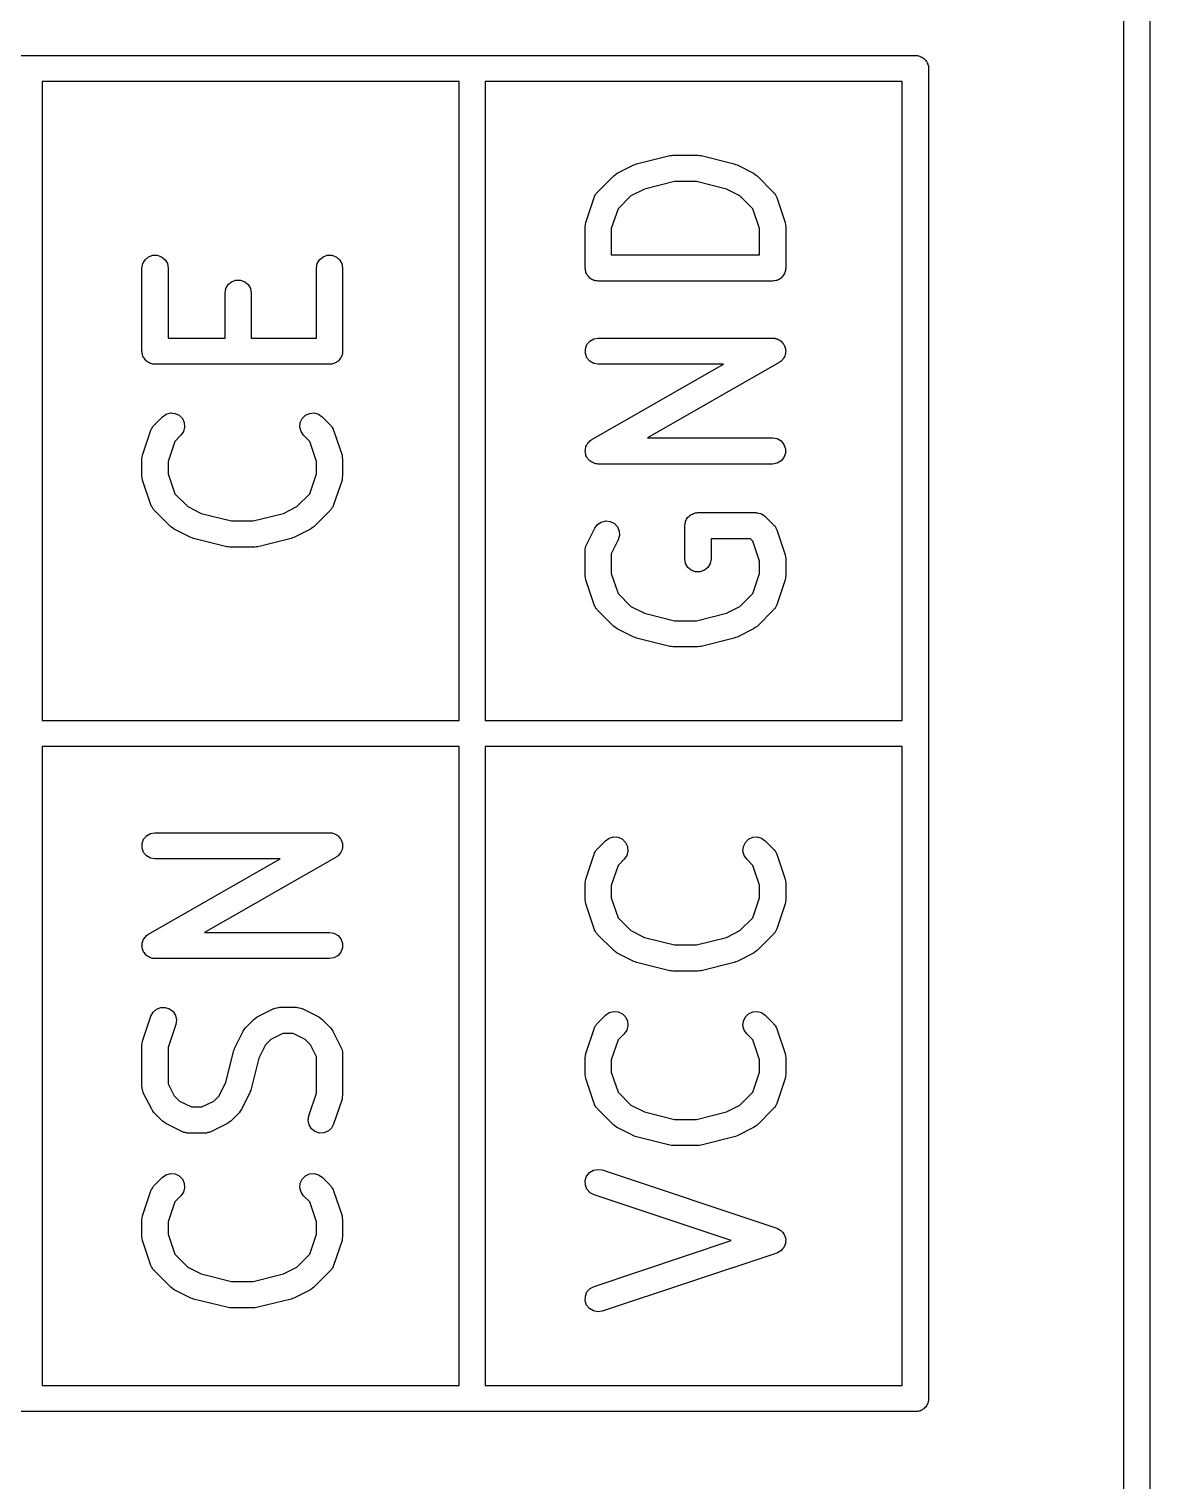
# Model space of a CAD drawing. Extents: x 100.8 to 195, y -113.5 to -35.1.
# Drawn here: x 125.69 to 132.12, y -98.67 to -90.35 of the extents above; entities that cross this region are included whole.
import ezdxf

# ---------------------------------------------------------------- set-up
doc = ezdxf.new("R2010")
doc.units = 0
doc.header["$MEASUREMENT"] = 0
doc.layers.add('BLACK', color=7, linetype='CONTINUOUS')

msp = doc.modelspace()

# ---------------------------------------------------------------- linework, layer by layer
at = {"layer": 'BLACK', "linetype": 'CONTINUOUS'}
for p, q in [((132.115, -83.5884), (132.115, -113.447)), ((131.965, -113.365), (131.965, -83.67)), ((120.603, -90.505), (130.777, -90.505)), ((130.777, -90.505), (130.777, -90.505)), ((130.777, -90.505), (130.783, -90.505)), ((130.783, -90.505), (130.789, -90.5073)), ((130.789, -90.5073), (130.796, -90.5084)), ((130.796, -90.5084), (130.802, -90.5118)), ((130.802, -90.5118), (130.808, -90.514)), ((130.808, -90.514), (130.813, -90.5183)), ((130.813, -90.5183), (130.819, -90.5217)), ((130.819, -90.5217), (130.823, -90.5268)), ((130.823, -90.5268), (130.828, -90.531)), ((130.828, -90.531), (130.832, -90.5368)), ((130.832, -90.5368), (130.836, -90.5419)), ((130.836, -90.5419), (130.838, -90.5482)), ((130.838, -90.5482), (130.842, -90.554)), ((130.842, -90.554), (130.843, -90.5605)), ((130.843, -90.5605), (130.845, -90.5668)), ((130.845, -90.5668), (130.845, -90.5734)), ((130.845, -90.5734), (130.845, -90.5734)), ((130.845, -90.5734), (130.845, -98.2066)), ((125.765, -90.655), (125.765, -94.315)), ((128.155, -90.655), (125.765, -90.655)), ((128.155, -94.315), (128.155, -90.655)), ((128.305, -90.655), (128.305, -94.315)), ((130.695, -90.655), (128.305, -90.655)), ((130.695, -94.315), (130.695, -90.655)), ((129.172, -91.1265), (129.363, -91.0789)), ((129.363, -91.0789), (129.372, -91.0783)), ((129.372, -91.0783), (129.381, -91.0767)), ((129.381, -91.0767), (129.524, -91.0767)), ((129.524, -91.0767), (129.533, -91.0783)), ((129.533, -91.0783), (129.542, -91.0789)), ((129.542, -91.0789), (129.732, -91.1265)), ((129.062, -91.1798), (129.157, -91.1322)), ((129.157, -91.1322), (129.165, -91.1299)), ((129.165, -91.1299), (129.172, -91.1265)), ((129.732, -91.1265), (129.74, -91.1299)), ((129.74, -91.1299), (129.748, -91.1322)), ((129.748, -91.1322), (129.843, -91.1798)), ((128.947, -91.2891), (129.042, -91.1939)), ((129.042, -91.1939), (129.052, -91.187)), ((129.052, -91.187), (129.062, -91.1798)), ((129.39, -91.2267), (129.217, -91.27)), ((129.515, -91.2267), (129.39, -91.2267)), ((129.688, -91.27), (129.515, -91.2267)), ((129.843, -91.1798), (129.853, -91.187)), ((129.853, -91.187), (129.863, -91.1939)), ((129.863, -91.1939), (129.958, -91.2891)), ((128.881, -91.4613), (128.929, -91.3184)), ((128.929, -91.3184), (128.931, -91.3146)), ((128.931, -91.3146), (128.932, -91.3104)), ((128.932, -91.3104), (128.937, -91.3032)), ((128.937, -91.3032), (128.941, -91.2955)), ((128.941, -91.2955), (128.944, -91.2926)), ((128.944, -91.2926), (128.947, -91.2891)), ((129.14, -91.3085), (129.066, -91.3827)), ((129.217, -91.27), (129.14, -91.3085)), ((129.765, -91.3085), (129.688, -91.27)), ((129.839, -91.3827), (129.765, -91.3085)), ((129.958, -91.2891), (129.96, -91.2927)), ((129.96, -91.2927), (129.964, -91.2955)), ((129.964, -91.2955), (129.968, -91.3032)), ((129.968, -91.3032), (129.973, -91.3104)), ((129.973, -91.3104), (129.974, -91.3146)), ((129.974, -91.3146), (129.976, -91.3184)), ((129.976, -91.3184), (130.024, -91.4613)), ((129.066, -91.3827), (129.027, -91.4972)), ((129.877, -91.4972), (129.839, -91.3827)), ((128.877, -91.485), (128.879, -91.4732)), ((128.877, -91.7231), (128.877, -91.485)), ((128.879, -91.4732), (128.881, -91.4613)), ((129.027, -91.4972), (129.027, -91.6481)), ((129.877, -91.6481), (129.877, -91.4972)), ((130.024, -91.4613), (130.025, -91.4732)), ((130.025, -91.4732), (130.027, -91.485)), ((130.027, -91.485), (130.027, -91.7231)), ((126.355, -91.6749), (126.375, -91.6581)), ((126.375, -91.6581), (126.399, -91.6492)), ((126.399, -91.6492), (126.425, -91.6492)), ((126.425, -91.6492), (126.45, -91.6581)), ((126.45, -91.6581), (126.47, -91.6749)), ((127.355, -91.6749), (127.375, -91.6581)), ((127.375, -91.6581), (127.399, -91.6492)), ((127.399, -91.6492), (127.425, -91.6492)), ((127.425, -91.6492), (127.45, -91.6581)), ((127.45, -91.6581), (127.47, -91.6749)), ((129.027, -91.6481), (129.877, -91.6481)), ((126.337, -91.7231), (126.342, -91.6974)), ((126.337, -92.1993), (126.337, -91.7231)), ((126.342, -91.6974), (126.355, -91.6749)), ((126.47, -91.6749), (126.483, -91.6974)), ((126.483, -91.6974), (126.487, -91.7231)), ((126.487, -91.7231), (126.487, -92.1243)), ((127.337, -91.7231), (127.342, -91.6974)), ((127.337, -92.1243), (127.337, -91.7231)), ((127.342, -91.6974), (127.355, -91.6749)), ((127.47, -91.6749), (127.483, -91.6974)), ((127.483, -91.6974), (127.487, -91.7231)), ((127.487, -91.7231), (127.487, -92.1993)), ((128.879, -91.7296), (128.877, -91.7231)), ((128.879, -91.7361), (128.879, -91.7296)), ((128.881, -91.7423), (128.879, -91.7361)), ((128.882, -91.7487), (128.881, -91.7423)), ((128.885, -91.7544), (128.882, -91.7487)), ((128.887, -91.7606), (128.885, -91.7544)), ((130.02, -91.7544), (130.017, -91.7606)), ((130.023, -91.7487), (130.02, -91.7544)), ((130.024, -91.7423), (130.023, -91.7487)), ((130.026, -91.7361), (130.024, -91.7423)), ((130.027, -91.7231), (130.026, -91.7296)), ((130.026, -91.7296), (130.026, -91.7361)), ((126.818, -91.8403), (126.831, -91.8177)), ((126.831, -91.8177), (126.851, -91.801)), ((126.851, -91.801), (126.876, -91.7921)), ((126.876, -91.7921), (126.902, -91.7921)), ((126.902, -91.7921), (126.926, -91.801)), ((126.926, -91.801), (126.946, -91.8177)), ((126.946, -91.8177), (126.959, -91.8403)), ((128.892, -91.7656), (128.887, -91.7606)), ((128.895, -91.7713), (128.892, -91.7656)), ((128.9, -91.7755), (128.895, -91.7713)), ((128.904, -91.7805), (128.9, -91.7755)), ((128.91, -91.7838), (128.904, -91.7805)), ((128.915, -91.788), (128.91, -91.7838)), ((128.921, -91.7903), (128.915, -91.788)), ((128.927, -91.7936), (128.921, -91.7903)), ((128.933, -91.7947), (128.927, -91.7936)), ((128.939, -91.797), (128.933, -91.7947)), ((128.946, -91.797), (128.939, -91.797)), ((128.952, -91.7981), (128.946, -91.797)), ((129.952, -91.7981), (128.952, -91.7981)), ((129.959, -91.797), (129.952, -91.7981)), ((129.965, -91.797), (129.959, -91.797)), ((129.972, -91.7947), (129.965, -91.797)), ((129.978, -91.7936), (129.972, -91.7947)), ((129.984, -91.7903), (129.978, -91.7936)), ((129.99, -91.788), (129.984, -91.7903)), ((129.995, -91.7838), (129.99, -91.788)), ((130.001, -91.7805), (129.995, -91.7838)), ((130.005, -91.7755), (130.001, -91.7805)), ((130.01, -91.7713), (130.005, -91.7755)), ((130.013, -91.7656), (130.01, -91.7713)), ((130.017, -91.7606), (130.013, -91.7656)), ((126.814, -91.866), (126.818, -91.8403)), ((126.814, -92.1243), (126.814, -91.866)), ((126.959, -91.8403), (126.964, -91.866)), ((126.964, -91.866), (126.964, -92.1243)), ((126.487, -92.1243), (126.814, -92.1243)), ((126.964, -92.1243), (127.337, -92.1243)), ((128.879, -92.1863), (128.887, -92.1618)), ((128.887, -92.1618), (128.904, -92.1418)), ((128.904, -92.1418), (128.927, -92.1288)), ((128.927, -92.1288), (128.952, -92.1243)), ((128.952, -92.1243), (129.952, -92.1243)), ((129.952, -92.1243), (129.959, -92.1255)), ((129.959, -92.1255), (129.966, -92.1255)), ((129.966, -92.1255), (129.972, -92.1277)), ((129.972, -92.1277), (129.978, -92.1288)), ((129.978, -92.1288), (129.984, -92.1322)), ((129.984, -92.1322), (129.99, -92.1345)), ((129.99, -92.1345), (129.995, -92.1386)), ((129.995, -92.1386), (130.001, -92.1418)), ((130.001, -92.1418), (130.005, -92.147)), ((130.005, -92.147), (130.01, -92.1513)), ((130.01, -92.1513), (130.013, -92.1569)), ((130.013, -92.1569), (130.017, -92.1618)), ((130.017, -92.1618), (130.02, -92.1681)), ((130.02, -92.1681), (130.023, -92.1739)), ((126.339, -92.2057), (126.337, -92.1993)), ((126.339, -92.2123), (126.339, -92.2057)), ((126.341, -92.2185), (126.339, -92.2123)), ((126.342, -92.2249), (126.341, -92.2185)), ((126.345, -92.2306), (126.342, -92.2249)), ((126.347, -92.2368), (126.345, -92.2306)), ((126.352, -92.2418), (126.347, -92.2368)), ((126.355, -92.2475), (126.352, -92.2418)), ((126.36, -92.2517), (126.355, -92.2475)), ((126.364, -92.2567), (126.36, -92.2517)), ((127.465, -92.2517), (127.461, -92.2567)), ((127.47, -92.2475), (127.465, -92.2517)), ((127.473, -92.2418), (127.47, -92.2475)), ((127.477, -92.2368), (127.473, -92.2418)), ((127.48, -92.2306), (127.477, -92.2368)), ((127.483, -92.2249), (127.48, -92.2306)), ((127.484, -92.2185), (127.483, -92.2249)), ((127.486, -92.2123), (127.484, -92.2185)), ((127.487, -92.1993), (127.486, -92.2057)), ((127.486, -92.2057), (127.486, -92.2123)), ((128.879, -92.2123), (128.879, -92.1863)), ((128.887, -92.2368), (128.879, -92.2123)), ((128.904, -92.2567), (128.887, -92.2368)), ((130.005, -92.2518), (130.001, -92.2567)), ((130.01, -92.2477), (130.005, -92.2518)), ((130.013, -92.2419), (130.01, -92.2477)), ((130.017, -92.2368), (130.013, -92.2419)), ((130.02, -92.2308), (130.017, -92.2368)), ((130.023, -92.2253), (130.02, -92.2308)), ((130.023, -92.1739), (130.024, -92.1803)), ((130.024, -92.2186), (130.023, -92.2253)), ((130.024, -92.1803), (130.026, -92.1863)), ((130.026, -92.2123), (130.024, -92.2186)), ((130.026, -92.1863), (130.026, -92.193)), ((130.026, -92.193), (130.027, -92.1996)), ((130.027, -92.1996), (130.026, -92.2059)), ((130.026, -92.2059), (130.026, -92.2123)), ((126.37, -92.26), (126.364, -92.2567)), ((126.375, -92.2642), (126.37, -92.26)), ((126.381, -92.2665), (126.375, -92.2642)), ((126.387, -92.2698), (126.381, -92.2665)), ((126.393, -92.2709), (126.387, -92.2698)), ((126.399, -92.2731), (126.393, -92.2709)), ((126.406, -92.2731), (126.399, -92.2731)), ((126.412, -92.2743), (126.406, -92.2731)), ((127.412, -92.2743), (126.412, -92.2743)), ((127.419, -92.2731), (127.412, -92.2743)), ((127.425, -92.2731), (127.419, -92.2731)), ((127.432, -92.2709), (127.425, -92.2731)), ((127.438, -92.2698), (127.432, -92.2709)), ((127.444, -92.2665), (127.438, -92.2698)), ((127.45, -92.2642), (127.444, -92.2665)), ((127.455, -92.26), (127.45, -92.2642)), ((127.461, -92.2567), (127.455, -92.26)), ((128.927, -92.2698), (128.904, -92.2567)), ((128.915, -92.7056), (129.67, -92.2743)), ((128.952, -92.2743), (128.927, -92.2698)), ((129.67, -92.2743), (128.952, -92.2743)), ((129.99, -92.2644), (129.235, -92.6957)), ((129.995, -92.2601), (129.99, -92.2644)), ((130.001, -92.2567), (129.995, -92.2601)), ((126.407, -92.6224), (126.455, -92.5748)), ((126.455, -92.5748), (126.476, -92.5599)), ((126.476, -92.5599), (126.501, -92.5531)), ((126.501, -92.5531), (126.527, -92.5554)), ((126.527, -92.5554), (126.551, -92.5664)), ((126.551, -92.5664), (126.569, -92.5848)), ((126.569, -92.5848), (126.58, -92.6084)), ((127.245, -92.6084), (127.256, -92.5848)), ((127.256, -92.5848), (127.274, -92.5664)), ((127.274, -92.5664), (127.298, -92.5554)), ((127.298, -92.5554), (127.324, -92.5531)), ((127.324, -92.5531), (127.349, -92.5599)), ((127.349, -92.5599), (127.37, -92.5748)), ((127.37, -92.5748), (127.418, -92.6224)), ((126.341, -92.7946), (126.389, -92.6518)), ((126.389, -92.6518), (126.391, -92.648)), ((126.391, -92.648), (126.392, -92.6438)), ((126.392, -92.6438), (126.397, -92.6366)), ((126.397, -92.6366), (126.401, -92.6289)), ((126.401, -92.6289), (126.404, -92.626)), ((126.404, -92.626), (126.407, -92.6224)), ((126.576, -92.6596), (126.561, -92.6809)), ((126.582, -92.6344), (126.576, -92.6596)), ((126.58, -92.6084), (126.582, -92.6344)), ((127.242, -92.6344), (127.245, -92.6084)), ((127.249, -92.6596), (127.242, -92.6344)), ((127.264, -92.6809), (127.249, -92.6596)), ((127.418, -92.6224), (127.42, -92.626)), ((127.42, -92.626), (127.424, -92.6289)), ((127.424, -92.6289), (127.428, -92.6366)), ((127.428, -92.6366), (127.433, -92.6438)), ((127.433, -92.6438), (127.434, -92.648)), ((127.434, -92.648), (127.436, -92.6518)), ((127.436, -92.6518), (127.484, -92.7946)), ((126.526, -92.716), (126.487, -92.8305)), ((126.561, -92.6809), (126.526, -92.716)), ((127.299, -92.716), (127.264, -92.6809)), ((127.337, -92.8305), (127.299, -92.716)), ((128.879, -92.7577), (128.881, -92.7514)), ((128.881, -92.7514), (128.882, -92.7447)), ((128.882, -92.7447), (128.885, -92.7392)), ((128.885, -92.7392), (128.887, -92.7332)), ((128.887, -92.7332), (128.892, -92.7281)), ((128.892, -92.7281), (128.895, -92.7223)), ((128.895, -92.7223), (128.9, -92.7182)), ((128.9, -92.7182), (128.904, -92.7133)), ((128.904, -92.7133), (128.91, -92.7099)), ((128.91, -92.7099), (128.915, -92.7056)), ((129.235, -92.6957), (129.952, -92.6957)), ((129.952, -92.6957), (129.978, -92.7002)), ((129.978, -92.7002), (130.001, -92.7133)), ((130.001, -92.7133), (130.017, -92.7332)), ((130.017, -92.7332), (130.026, -92.7577)), ((126.337, -92.8183), (126.339, -92.8065)), ((126.337, -92.9136), (126.337, -92.8183)), ((126.339, -92.8065), (126.341, -92.7946)), ((126.487, -92.8305), (126.487, -92.9014)), ((127.337, -92.9014), (127.337, -92.8305)), ((127.484, -92.7946), (127.485, -92.8065)), ((127.485, -92.8065), (127.487, -92.8183)), ((127.487, -92.8183), (127.487, -92.9136)), ((128.877, -92.7704), (128.879, -92.7641)), ((128.879, -92.777), (128.877, -92.7704)), ((128.879, -92.7641), (128.879, -92.7577)), ((128.879, -92.7837), (128.879, -92.777)), ((128.881, -92.7897), (128.879, -92.7837)), ((128.882, -92.7961), (128.881, -92.7897)), ((128.885, -92.8019), (128.882, -92.7961)), ((128.887, -92.8082), (128.885, -92.8019)), ((128.892, -92.8131), (128.887, -92.8082)), ((128.895, -92.8187), (128.892, -92.8131)), ((128.9, -92.823), (128.895, -92.8187)), ((128.904, -92.8282), (128.9, -92.823)), ((128.91, -92.8314), (128.904, -92.8282)), ((128.915, -92.8355), (128.91, -92.8314)), ((128.921, -92.8378), (128.915, -92.8355)), ((130.001, -92.8282), (129.978, -92.8412)), ((130.017, -92.8082), (130.001, -92.8282)), ((130.026, -92.7837), (130.017, -92.8082)), ((130.026, -92.7577), (130.026, -92.7837)), ((126.339, -92.9254), (126.337, -92.9136)), ((126.487, -92.9014), (126.526, -93.0159)), ((127.299, -93.0159), (127.337, -92.9014)), ((127.487, -92.9136), (127.485, -92.9254)), ((128.927, -92.8412), (128.921, -92.8378)), ((128.933, -92.8423), (128.927, -92.8412)), ((128.939, -92.8445), (128.933, -92.8423)), ((128.946, -92.8445), (128.939, -92.8445)), ((128.952, -92.8457), (128.946, -92.8445)), ((129.952, -92.8457), (128.952, -92.8457)), ((129.978, -92.8412), (129.952, -92.8457)), ((126.341, -92.9373), (126.339, -92.9254)), ((126.389, -93.0801), (126.341, -92.9373)), ((127.484, -92.9373), (127.436, -93.0801)), ((127.485, -92.9254), (127.484, -92.9373)), ((126.391, -93.0839), (126.389, -93.0801)), ((126.392, -93.0881), (126.391, -93.0839)), ((126.526, -93.0159), (126.6, -93.09)), ((127.225, -93.09), (127.299, -93.0159)), ((127.434, -93.0839), (127.433, -93.0881)), ((127.436, -93.0801), (127.434, -93.0839)), ((126.397, -93.0953), (126.392, -93.0881)), ((126.401, -93.1031), (126.397, -93.0953)), ((126.404, -93.1059), (126.401, -93.1031)), ((126.407, -93.1095), (126.404, -93.1059)), ((126.502, -93.2047), (126.407, -93.1095)), ((126.6, -93.09), (126.677, -93.1285)), ((126.677, -93.1285), (126.85, -93.1719)), ((126.975, -93.1719), (127.148, -93.1285)), ((127.148, -93.1285), (127.225, -93.09)), ((127.418, -93.1095), (127.323, -93.2047)), ((127.42, -93.1059), (127.418, -93.1095)), ((127.424, -93.103), (127.42, -93.1059)), ((127.428, -93.0953), (127.424, -93.103)), ((127.433, -93.0881), (127.428, -93.0953)), ((129.453, -93.1736), (129.457, -93.168)), ((129.457, -93.168), (129.459, -93.1618)), ((129.459, -93.1618), (129.463, -93.1568)), ((129.463, -93.1568), (129.466, -93.1511)), ((129.466, -93.1511), (129.471, -93.1469)), ((129.471, -93.1469), (129.476, -93.1418)), ((129.476, -93.1418), (129.481, -93.1386)), ((129.481, -93.1386), (129.486, -93.1343)), ((129.486, -93.1343), (129.492, -93.1321)), ((129.492, -93.1321), (129.498, -93.1288)), ((129.498, -93.1288), (129.505, -93.1277)), ((129.505, -93.1277), (129.511, -93.1254)), ((129.511, -93.1254), (129.517, -93.1254)), ((129.517, -93.1254), (129.524, -93.1243)), ((129.524, -93.1243), (129.857, -93.1243)), ((129.857, -93.1243), (129.86, -93.1249)), ((129.86, -93.1249), (129.864, -93.1246)), ((129.864, -93.1246), (129.873, -93.1271)), ((129.873, -93.1271), (129.883, -93.1288)), ((129.883, -93.1288), (129.886, -93.1305)), ((129.886, -93.1305), (129.889, -93.1313)), ((129.889, -93.1313), (129.897, -93.1369)), ((129.897, -93.1369), (129.905, -93.1418)), ((129.905, -93.1418), (129.907, -93.1444)), ((129.907, -93.1444), (129.91, -93.1463)), ((129.91, -93.1463), (129.958, -93.1939)), ((126.512, -93.2116), (126.502, -93.2047)), ((126.522, -93.2187), (126.512, -93.2116)), ((126.617, -93.2664), (126.522, -93.2187)), ((126.85, -93.1719), (126.975, -93.1719)), ((127.303, -93.2187), (127.208, -93.2664)), ((127.313, -93.2116), (127.303, -93.2187)), ((127.323, -93.2047), (127.313, -93.2116)), ((128.885, -93.3086), (128.933, -93.2134)), ((128.933, -93.2134), (128.948, -93.1924)), ((128.948, -93.1924), (128.97, -93.1781)), ((128.97, -93.1781), (128.996, -93.172)), ((128.996, -93.172), (129.021, -93.175)), ((129.021, -93.175), (129.045, -93.1867)), ((129.045, -93.1867), (129.063, -93.2056)), ((129.063, -93.2056), (129.073, -93.2295)), ((129.073, -93.2295), (129.075, -93.2555)), ((129.449, -93.1993), (129.45, -93.1928)), ((129.449, -93.3898), (129.449, -93.1993)), ((129.45, -93.1863), (129.452, -93.1801)), ((129.45, -93.1928), (129.45, -93.1863)), ((129.452, -93.1801), (129.453, -93.1736)), ((129.958, -93.1939), (129.96, -93.1974)), ((129.96, -93.1974), (129.964, -93.2003)), ((129.964, -93.2003), (129.968, -93.208)), ((129.968, -93.208), (129.973, -93.2152)), ((129.973, -93.2152), (129.974, -93.2194)), ((129.974, -93.2194), (129.976, -93.2232)), ((129.976, -93.2232), (130.024, -93.366)), ((126.625, -93.2687), (126.617, -93.2664)), ((126.632, -93.272), (126.625, -93.2687)), ((126.823, -93.3197), (126.632, -93.272)), ((126.832, -93.3203), (126.823, -93.3197)), ((126.841, -93.3219), (126.832, -93.3203)), ((126.984, -93.3219), (126.841, -93.3219)), ((126.993, -93.3203), (126.984, -93.3219)), ((127.002, -93.3197), (126.993, -93.3203)), ((127.192, -93.272), (127.002, -93.3197)), ((127.2, -93.2687), (127.192, -93.272)), ((127.208, -93.2664), (127.2, -93.2687)), ((128.878, -93.3336), (128.88, -93.3251)), ((128.878, -93.3379), (128.878, -93.3336)), ((128.88, -93.3251), (128.882, -93.3165)), ((128.882, -93.3165), (128.884, -93.3127)), ((128.884, -93.3127), (128.885, -93.3086)), ((129.067, -93.2804), (129.027, -93.3598)), ((129.075, -93.2555), (129.067, -93.2804)), ((129.826, -93.2743), (129.599, -93.2743)), ((129.599, -93.2743), (129.599, -93.3898)), ((129.839, -93.2874), (129.826, -93.2743)), ((129.877, -93.4019), (129.839, -93.2874)), ((128.877, -93.3421), (128.878, -93.3379)), ((128.877, -93.485), (128.877, -93.3421)), ((129.027, -93.3598), (129.027, -93.4728)), ((129.453, -93.4154), (129.449, -93.3898)), ((129.466, -93.438), (129.453, -93.4154)), ((129.594, -93.4154), (129.581, -93.438)), ((129.599, -93.3898), (129.594, -93.4154)), ((129.877, -93.4728), (129.877, -93.4019)), ((130.024, -93.366), (130.025, -93.3779)), ((130.025, -93.3779), (130.027, -93.3898)), ((130.027, -93.3898), (130.027, -93.485)), ((128.879, -93.4968), (128.877, -93.485)), ((128.881, -93.5087), (128.879, -93.4968)), ((129.027, -93.4728), (129.066, -93.5873)), ((129.486, -93.4547), (129.466, -93.438)), ((129.511, -93.4636), (129.486, -93.4547)), ((129.537, -93.4636), (129.511, -93.4636)), ((129.561, -93.4547), (129.537, -93.4636)), ((129.581, -93.438), (129.561, -93.4547)), ((129.839, -93.5873), (129.877, -93.4728)), ((130.025, -93.4968), (130.024, -93.5087)), ((130.027, -93.485), (130.025, -93.4968)), ((128.929, -93.6516), (128.881, -93.5087)), ((130.024, -93.5087), (129.976, -93.6516)), ((128.931, -93.6554), (128.929, -93.6516)), ((128.932, -93.6596), (128.931, -93.6554)), ((128.937, -93.6667), (128.932, -93.6596)), ((128.941, -93.6745), (128.937, -93.6667)), ((129.066, -93.5873), (129.14, -93.6615)), ((129.14, -93.6615), (129.217, -93.7)), ((129.688, -93.7), (129.765, -93.6615)), ((129.765, -93.6615), (129.839, -93.5873)), ((129.968, -93.6668), (129.964, -93.6745)), ((129.973, -93.6596), (129.968, -93.6668)), ((129.974, -93.6554), (129.973, -93.6596)), ((129.976, -93.6516), (129.974, -93.6554)), ((128.944, -93.6773), (128.941, -93.6745)), ((128.947, -93.6809), (128.944, -93.6773)), ((129.042, -93.7761), (128.947, -93.6809)), ((129.217, -93.7), (129.39, -93.7433)), ((129.39, -93.7433), (129.515, -93.7433)), ((129.515, -93.7433), (129.688, -93.7)), ((129.958, -93.6809), (129.863, -93.7761)), ((129.96, -93.6773), (129.958, -93.6809)), ((129.964, -93.6745), (129.96, -93.6773)), ((129.052, -93.783), (129.042, -93.7761)), ((129.062, -93.7902), (129.052, -93.783)), ((129.157, -93.8378), (129.062, -93.7902)), ((129.843, -93.7902), (129.748, -93.8378)), ((129.853, -93.783), (129.843, -93.7902)), ((129.863, -93.7761), (129.853, -93.783)), ((129.165, -93.8401), (129.157, -93.8378)), ((129.172, -93.8435), (129.165, -93.8401)), ((129.363, -93.8911), (129.172, -93.8435)), ((129.372, -93.8917), (129.363, -93.8911)), ((129.381, -93.8933), (129.372, -93.8917)), ((129.524, -93.8933), (129.381, -93.8933)), ((129.533, -93.8917), (129.524, -93.8933)), ((129.542, -93.8911), (129.533, -93.8917)), ((129.732, -93.8435), (129.542, -93.8911)), ((129.74, -93.8401), (129.732, -93.8435)), ((129.748, -93.8378), (129.74, -93.8401)), ((125.765, -94.315), (128.155, -94.315)), ((128.305, -94.315), (130.695, -94.315)), ((125.765, -94.465), (125.765, -98.125)), ((128.155, -94.465), (125.765, -94.465)), ((128.155, -98.125), (128.155, -94.465)), ((128.305, -94.465), (128.305, -98.125)), ((130.695, -94.465), (128.305, -94.465)), ((130.695, -98.125), (130.695, -94.465)), ((126.339, -95.0201), (126.347, -94.9956)), ((126.347, -94.9956), (126.364, -94.9756)), ((126.364, -94.9756), (126.387, -94.9626)), ((126.387, -94.9626), (126.412, -94.9581)), ((126.412, -94.9581), (127.412, -94.9581)), ((127.412, -94.9581), (127.419, -94.9593)), ((127.419, -94.9593), (127.426, -94.9593)), ((127.426, -94.9593), (127.432, -94.9615)), ((127.432, -94.9615), (127.438, -94.9626)), ((127.438, -94.9626), (127.444, -94.966)), ((127.444, -94.966), (127.45, -94.9683)), ((127.45, -94.9683), (127.455, -94.9724)), ((127.455, -94.9724), (127.461, -94.9756)), ((127.461, -94.9756), (127.465, -94.9808)), ((127.465, -94.9808), (127.47, -94.9851)), ((127.47, -94.9851), (127.473, -94.9907)), ((127.473, -94.9907), (127.477, -94.9956)), ((127.477, -94.9956), (127.48, -95.0019)), ((128.995, -95.0039), (129.016, -94.9889)), ((129.016, -94.9889), (129.041, -94.9822)), ((129.041, -94.9822), (129.067, -94.9845)), ((129.067, -94.9845), (129.091, -94.9955)), ((129.091, -94.9955), (129.109, -95.0139)), ((129.796, -95.0139), (129.814, -94.9955)), ((129.814, -94.9955), (129.838, -94.9845)), ((129.838, -94.9845), (129.864, -94.9822)), ((129.864, -94.9822), (129.889, -94.9889)), ((129.889, -94.9889), (129.91, -95.0039)), ((126.339, -95.0461), (126.339, -95.0201)), ((126.347, -95.0706), (126.339, -95.0461)), ((126.364, -95.0905), (126.347, -95.0706)), ((127.47, -95.0816), (127.465, -95.0857)), ((127.473, -95.0757), (127.47, -95.0816)), ((127.477, -95.0706), (127.473, -95.0757)), ((127.48, -95.0646), (127.477, -95.0706)), ((127.48, -95.0019), (127.483, -95.0078)), ((127.483, -95.0591), (127.48, -95.0646)), ((127.483, -95.0078), (127.484, -95.0141)), ((127.484, -95.0524), (127.483, -95.0591)), ((127.484, -95.0141), (127.486, -95.0201)), ((127.486, -95.0461), (127.484, -95.0524)), ((127.486, -95.0201), (127.486, -95.0268)), ((127.486, -95.0268), (127.487, -95.0334)), ((127.487, -95.0334), (127.486, -95.0397)), ((127.486, -95.0397), (127.486, -95.0461)), ((128.881, -95.2237), (128.929, -95.0808)), ((128.929, -95.0808), (128.931, -95.077)), ((128.931, -95.077), (128.932, -95.0728)), ((128.932, -95.0728), (128.937, -95.0656)), ((128.937, -95.0656), (128.941, -95.0579)), ((128.941, -95.0579), (128.944, -95.055)), ((128.944, -95.055), (128.947, -95.0515)), ((128.947, -95.0515), (128.995, -95.0039)), ((129.109, -95.0139), (129.12, -95.0375)), ((129.122, -95.0634), (129.116, -95.0886)), ((129.12, -95.0375), (129.122, -95.0634)), ((129.782, -95.0634), (129.785, -95.0375)), ((129.789, -95.0886), (129.782, -95.0634)), ((129.785, -95.0375), (129.796, -95.0139)), ((129.91, -95.0039), (129.958, -95.0515)), ((129.958, -95.0515), (129.96, -95.055)), ((129.96, -95.055), (129.964, -95.0579)), ((129.964, -95.0579), (129.968, -95.0656)), ((129.968, -95.0656), (129.973, -95.0728)), ((129.973, -95.0728), (129.974, -95.077)), ((129.974, -95.077), (129.976, -95.0808)), ((129.976, -95.0808), (130.024, -95.2237)), ((126.387, -95.1036), (126.364, -95.0905)), ((126.375, -95.5394), (127.13, -95.1081)), ((126.412, -95.1081), (126.387, -95.1036)), ((127.13, -95.1081), (126.412, -95.1081)), ((127.45, -95.0982), (126.695, -95.5295)), ((127.455, -95.0939), (127.45, -95.0982)), ((127.461, -95.0905), (127.455, -95.0939)), ((127.465, -95.0857), (127.461, -95.0905)), ((129.066, -95.145), (129.027, -95.2596)), ((129.101, -95.1099), (129.066, -95.145)), ((129.116, -95.0886), (129.101, -95.1099)), ((129.804, -95.1099), (129.789, -95.0886)), ((129.839, -95.145), (129.804, -95.1099)), ((129.877, -95.2595), (129.839, -95.145)), ((128.877, -95.2474), (128.879, -95.2355)), ((128.877, -95.3426), (128.877, -95.2474)), ((128.879, -95.2355), (128.881, -95.2237)), ((130.024, -95.2237), (130.025, -95.2355)), ((130.025, -95.2355), (130.027, -95.2474)), ((130.027, -95.2474), (130.027, -95.3426)), ((129.027, -95.2596), (129.027, -95.3304)), ((129.027, -95.3304), (129.066, -95.445)), ((129.839, -95.445), (129.877, -95.3304)), ((129.877, -95.3304), (129.877, -95.2595)), ((128.879, -95.3545), (128.877, -95.3426)), ((128.881, -95.3663), (128.879, -95.3545)), ((128.929, -95.5092), (128.881, -95.3663)), ((130.024, -95.3663), (129.976, -95.5092)), ((130.025, -95.3545), (130.024, -95.3663)), ((130.027, -95.3426), (130.025, -95.3545)), ((129.066, -95.445), (129.14, -95.5191)), ((129.765, -95.5191), (129.839, -95.445)), ((126.341, -95.5852), (126.342, -95.5786)), ((126.342, -95.5786), (126.345, -95.573)), ((126.345, -95.573), (126.347, -95.567)), ((126.347, -95.567), (126.352, -95.5619)), ((126.352, -95.5619), (126.355, -95.5561)), ((126.355, -95.5561), (126.36, -95.552)), ((126.36, -95.552), (126.364, -95.5471)), ((126.364, -95.5471), (126.37, -95.5437)), ((126.37, -95.5437), (126.375, -95.5394)), ((126.695, -95.5295), (127.412, -95.5295)), ((127.412, -95.5295), (127.438, -95.534)), ((127.438, -95.534), (127.461, -95.5471)), ((127.461, -95.5471), (127.477, -95.567)), ((127.477, -95.567), (127.486, -95.5915)), ((128.931, -95.513), (128.929, -95.5092)), ((128.932, -95.5172), (128.931, -95.513)), ((128.937, -95.5244), (128.932, -95.5172)), ((128.941, -95.5321), (128.937, -95.5244)), ((128.944, -95.535), (128.941, -95.5321)), ((128.947, -95.5385), (128.944, -95.535)), ((129.042, -95.6337), (128.947, -95.5385)), ((129.14, -95.5191), (129.217, -95.5576)), ((129.217, -95.5576), (129.39, -95.601)), ((129.515, -95.601), (129.688, -95.5576)), ((129.688, -95.5576), (129.765, -95.5191)), ((129.958, -95.5385), (129.863, -95.6337)), ((129.96, -95.535), (129.958, -95.5385)), ((129.964, -95.5321), (129.96, -95.535)), ((129.968, -95.5244), (129.964, -95.5321)), ((129.973, -95.5172), (129.968, -95.5244)), ((129.974, -95.513), (129.973, -95.5172)), ((129.976, -95.5092), (129.974, -95.513)), ((126.337, -95.6042), (126.339, -95.5979)), ((126.339, -95.6108), (126.337, -95.6042)), ((126.339, -95.5915), (126.341, -95.5852)), ((126.339, -95.5979), (126.339, -95.5915)), ((126.339, -95.6175), (126.339, -95.6108)), ((126.341, -95.6236), (126.339, -95.6175)), ((126.342, -95.6299), (126.341, -95.6236)), ((126.345, -95.6357), (126.342, -95.6299)), ((126.347, -95.642), (126.345, -95.6357)), ((126.352, -95.6469), (126.347, -95.642)), ((126.355, -95.6525), (126.352, -95.6469)), ((126.36, -95.6568), (126.355, -95.6525)), ((126.364, -95.662), (126.36, -95.6568)), ((126.37, -95.6652), (126.364, -95.662)), ((127.461, -95.662), (127.438, -95.675)), ((127.477, -95.642), (127.461, -95.662)), ((127.486, -95.6175), (127.477, -95.642)), ((127.486, -95.5915), (127.486, -95.6175)), ((129.052, -95.6406), (129.042, -95.6337)), ((129.062, -95.6478), (129.052, -95.6406)), ((129.157, -95.6954), (129.062, -95.6478)), ((129.39, -95.601), (129.515, -95.601)), ((129.843, -95.6478), (129.748, -95.6954)), ((129.853, -95.6406), (129.843, -95.6478)), ((129.863, -95.6337), (129.853, -95.6406)), ((126.375, -95.6693), (126.37, -95.6652)), ((126.381, -95.6716), (126.375, -95.6693)), ((126.387, -95.675), (126.381, -95.6716)), ((126.393, -95.6761), (126.387, -95.675)), ((126.399, -95.6783), (126.393, -95.6761)), ((126.406, -95.6784), (126.399, -95.6783)), ((126.412, -95.6795), (126.406, -95.6784)), ((127.412, -95.6795), (126.412, -95.6795)), ((127.438, -95.675), (127.412, -95.6795)), ((129.165, -95.6978), (129.157, -95.6954)), ((129.172, -95.7011), (129.165, -95.6978)), ((129.363, -95.7487), (129.172, -95.7011)), ((129.732, -95.7011), (129.542, -95.7487)), ((129.74, -95.6978), (129.732, -95.7011)), ((129.748, -95.6954), (129.74, -95.6978)), ((129.372, -95.7494), (129.363, -95.7487)), ((129.381, -95.751), (129.372, -95.7494)), ((129.524, -95.751), (129.381, -95.751)), ((129.533, -95.7494), (129.524, -95.751)), ((129.542, -95.7487), (129.533, -95.7494)), ((126.389, -96.0094), (126.401, -95.9865)), ((126.401, -95.9865), (126.421, -95.9692)), ((126.421, -95.9692), (126.445, -95.9596)), ((126.445, -95.9596), (126.471, -95.9589)), ((126.471, -95.9589), (126.496, -95.9671)), ((126.496, -95.9671), (126.516, -95.9833)), ((126.516, -95.9833), (126.53, -96.0055)), ((126.998, -96.0136), (127.093, -95.966)), ((127.093, -95.966), (127.097, -95.9648)), ((127.097, -95.9648), (127.101, -95.9626)), ((127.101, -95.9626), (127.11, -95.9611)), ((127.11, -95.9611), (127.118, -95.9586)), ((127.118, -95.9586), (127.122, -95.9588)), ((127.122, -95.9588), (127.127, -95.9581)), ((127.127, -95.9581), (127.222, -95.9581)), ((127.222, -95.9581), (127.226, -95.9588)), ((127.226, -95.9588), (127.23, -95.9586)), ((127.23, -95.9586), (127.239, -95.9611)), ((127.239, -95.9611), (127.248, -95.9626)), ((127.248, -95.9626), (127.251, -95.9648)), ((127.251, -95.9648), (127.255, -95.966)), ((127.255, -95.966), (127.351, -96.0136)), ((128.995, -96.0039), (129.016, -95.9889)), ((129.016, -95.9889), (129.041, -95.9822)), ((129.041, -95.9822), (129.067, -95.9845)), ((129.067, -95.9845), (129.091, -95.9955)), ((129.091, -95.9955), (129.109, -96.0139)), ((129.796, -96.0139), (129.814, -95.9955)), ((129.814, -95.9955), (129.838, -95.9845)), ((129.838, -95.9845), (129.864, -95.9822)), ((129.864, -95.9822), (129.889, -95.9889)), ((129.889, -95.9889), (129.91, -96.0039)), ((126.341, -96.1522), (126.389, -96.0094)), ((126.531, -96.0568), (126.487, -96.1881)), ((126.53, -96.0055), (126.535, -96.031)), ((126.535, -96.031), (126.531, -96.0568)), ((126.924, -96.0851), (126.931, -96.0753)), ((126.931, -96.0753), (126.978, -96.0277)), ((126.978, -96.0277), (126.988, -96.0208)), ((126.988, -96.0208), (126.998, -96.0136)), ((127.351, -96.0136), (127.36, -96.0208)), ((127.36, -96.0208), (127.37, -96.0277)), ((127.37, -96.0277), (127.418, -96.0753)), ((127.418, -96.0753), (127.425, -96.0851)), ((128.929, -96.0808), (128.931, -96.077)), ((128.931, -96.077), (128.932, -96.0728)), ((128.932, -96.0728), (128.937, -96.0656)), ((128.937, -96.0656), (128.941, -96.0579)), ((128.941, -96.0579), (128.944, -96.055)), ((128.944, -96.055), (128.947, -96.0515)), ((128.947, -96.0515), (128.995, -96.0039)), ((129.109, -96.0139), (129.12, -96.0375)), ((129.122, -96.0634), (129.116, -96.0886)), ((129.12, -96.0375), (129.122, -96.0634)), ((129.782, -96.0634), (129.785, -96.0375)), ((129.789, -96.0886), (129.782, -96.0634)), ((129.785, -96.0375), (129.796, -96.0139)), ((129.91, -96.0039), (129.958, -96.0515)), ((129.958, -96.0515), (129.96, -96.055)), ((129.96, -96.055), (129.964, -96.0579)), ((129.964, -96.0579), (129.968, -96.0656)), ((129.968, -96.0656), (129.973, -96.0728)), ((129.973, -96.0728), (129.974, -96.077)), ((129.974, -96.077), (129.976, -96.0808)), ((126.339, -96.1641), (126.341, -96.1522)), ((126.869, -96.19), (126.917, -96.0948)), ((126.917, -96.0948), (126.924, -96.0851)), ((127.076, -96.1424), (127.045, -96.1728)), ((127.144, -96.1081), (127.076, -96.1424)), ((127.204, -96.1081), (127.144, -96.1081)), ((127.273, -96.1424), (127.204, -96.1081)), ((127.303, -96.1728), (127.273, -96.1424)), ((127.425, -96.0851), (127.432, -96.0948)), ((127.432, -96.0948), (127.479, -96.19)), ((128.881, -96.2237), (128.929, -96.0808)), ((129.066, -96.145), (129.027, -96.2596)), ((129.101, -96.1099), (129.066, -96.145)), ((129.116, -96.0886), (129.101, -96.1099)), ((129.804, -96.1099), (129.789, -96.0886)), ((129.839, -96.145), (129.804, -96.1099)), ((129.877, -96.2595), (129.839, -96.145)), ((129.976, -96.0808), (130.024, -96.2237)), ((126.337, -96.176), (126.339, -96.1641)), ((126.337, -96.414), (126.337, -96.176)), ((126.487, -96.1881), (126.487, -96.3963)), ((126.818, -96.3879), (126.863, -96.2054)), ((126.863, -96.2054), (126.867, -96.1979)), ((126.867, -96.1979), (126.869, -96.19)), ((127.045, -96.1728), (127.007, -96.2497)), ((127.337, -96.2413), (127.303, -96.1728)), ((127.337, -96.4495), (127.337, -96.2413)), ((127.479, -96.19), (127.481, -96.1942)), ((127.481, -96.1942), (127.483, -96.1979)), ((127.483, -96.1979), (127.484, -96.2066)), ((127.484, -96.2066), (127.487, -96.215)), ((127.487, -96.215), (127.487, -96.2193)), ((127.487, -96.2193), (127.487, -96.2236)), ((127.487, -96.2236), (127.487, -96.4617)), ((128.877, -96.2474), (128.879, -96.2355)), ((128.879, -96.2355), (128.881, -96.2237)), ((130.024, -96.2237), (130.025, -96.2355)), ((130.025, -96.2355), (130.027, -96.2474)), ((127.007, -96.2497), (126.961, -96.4322)), ((128.877, -96.3426), (128.877, -96.2474)), ((129.027, -96.2596), (129.027, -96.3304)), ((129.877, -96.3304), (129.877, -96.2595)), ((130.027, -96.2474), (130.027, -96.3426)), ((126.487, -96.3963), (126.522, -96.4649)), ((126.779, -96.4649), (126.818, -96.3879)), ((128.879, -96.3545), (128.877, -96.3426)), ((128.881, -96.3663), (128.879, -96.3545)), ((128.929, -96.5092), (128.881, -96.3663)), ((129.027, -96.3304), (129.066, -96.445)), ((129.839, -96.445), (129.877, -96.3304)), ((130.024, -96.3663), (129.976, -96.5092)), ((130.025, -96.3545), (130.024, -96.3663)), ((130.027, -96.3426), (130.025, -96.3545)), ((126.338, -96.4183), (126.337, -96.414)), ((126.338, -96.4226), (126.338, -96.4183)), ((126.34, -96.431), (126.338, -96.4226)), ((126.342, -96.4397), (126.34, -96.431)), ((126.344, -96.4434), (126.342, -96.4397)), ((126.345, -96.4476), (126.344, -96.4434)), ((126.393, -96.5428), (126.345, -96.4476)), ((126.522, -96.4649), (126.552, -96.4953)), ((126.552, -96.4953), (126.621, -96.5295)), ((126.68, -96.5295), (126.749, -96.4953)), ((126.749, -96.4953), (126.779, -96.4649)), ((126.956, -96.4476), (126.908, -96.5428)), ((126.958, -96.4397), (126.956, -96.4476)), ((126.961, -96.4322), (126.958, -96.4397)), ((127.294, -96.5808), (127.337, -96.4495)), ((127.484, -96.4854), (127.436, -96.6282)), ((127.485, -96.4735), (127.484, -96.4854)), ((127.487, -96.4617), (127.485, -96.4735)), ((129.066, -96.445), (129.14, -96.5191)), ((129.765, -96.5191), (129.839, -96.445)), ((126.4, -96.5525), (126.393, -96.5428)), ((126.407, -96.5623), (126.4, -96.5525)), ((126.455, -96.6099), (126.407, -96.5623)), ((126.621, -96.5295), (126.68, -96.5295)), ((126.894, -96.5623), (126.846, -96.6099)), ((126.901, -96.5525), (126.894, -96.5623)), ((126.908, -96.5428), (126.901, -96.5525)), ((128.931, -96.513), (128.929, -96.5092)), ((128.932, -96.5172), (128.931, -96.513)), ((128.937, -96.5244), (128.932, -96.5172)), ((128.941, -96.5321), (128.937, -96.5244)), ((128.944, -96.535), (128.941, -96.5321)), ((128.947, -96.5385), (128.944, -96.535)), ((129.042, -96.6337), (128.947, -96.5385)), ((129.14, -96.5191), (129.217, -96.5576)), ((129.217, -96.5576), (129.39, -96.601)), ((129.515, -96.601), (129.688, -96.5576)), ((129.688, -96.5576), (129.765, -96.5191)), ((129.958, -96.5385), (129.863, -96.6337)), ((129.96, -96.535), (129.958, -96.5385)), ((129.964, -96.5321), (129.96, -96.535)), ((129.968, -96.5244), (129.964, -96.5321)), ((129.973, -96.5172), (129.968, -96.5244)), ((129.974, -96.513), (129.973, -96.5172)), ((129.976, -96.5092), (129.974, -96.513)), ((126.464, -96.6168), (126.455, -96.6099)), ((126.474, -96.624), (126.464, -96.6168)), ((126.569, -96.6716), (126.474, -96.624)), ((126.827, -96.624), (126.732, -96.6716)), ((126.837, -96.6168), (126.827, -96.624)), ((126.846, -96.6099), (126.837, -96.6168)), ((127.29, -96.6066), (127.294, -96.5808)), ((127.295, -96.6321), (127.29, -96.6066)), ((127.309, -96.6543), (127.295, -96.6321)), ((127.329, -96.6705), (127.309, -96.6543)), ((127.424, -96.6511), (127.404, -96.6684)), ((127.436, -96.6282), (127.424, -96.6511)), ((129.052, -96.6406), (129.042, -96.6337)), ((129.062, -96.6478), (129.052, -96.6406)), ((129.157, -96.6954), (129.062, -96.6478)), ((129.39, -96.601), (129.515, -96.601)), ((129.843, -96.6478), (129.748, -96.6954)), ((129.853, -96.6406), (129.843, -96.6478)), ((129.863, -96.6337), (129.853, -96.6406)), ((126.573, -96.6728), (126.569, -96.6716)), ((126.577, -96.675), (126.573, -96.6728)), ((126.586, -96.6765), (126.577, -96.675)), ((126.594, -96.679), (126.586, -96.6765)), ((126.599, -96.6788), (126.594, -96.679)), ((126.603, -96.6795), (126.599, -96.6788)), ((126.698, -96.6795), (126.603, -96.6795)), ((126.702, -96.6788), (126.698, -96.6795)), ((126.707, -96.679), (126.702, -96.6788)), ((126.715, -96.6765), (126.707, -96.679)), ((126.724, -96.675), (126.715, -96.6765)), ((126.727, -96.6728), (126.724, -96.675)), ((126.732, -96.6716), (126.727, -96.6728)), ((127.354, -96.6787), (127.329, -96.6705)), ((127.38, -96.678), (127.354, -96.6787)), ((127.404, -96.6684), (127.38, -96.678)), ((129.165, -96.6978), (129.157, -96.6954)), ((129.172, -96.7011), (129.165, -96.6978)), ((129.363, -96.7487), (129.172, -96.7011)), ((129.732, -96.7011), (129.542, -96.7487)), ((129.74, -96.6978), (129.732, -96.7011)), ((129.748, -96.6954), (129.74, -96.6978)), ((129.372, -96.7494), (129.363, -96.7487)), ((129.381, -96.751), (129.372, -96.7494)), ((129.524, -96.751), (129.381, -96.751)), ((129.533, -96.7494), (129.524, -96.751)), ((129.542, -96.7487), (129.533, -96.7494)), ((126.476, -96.9175), (126.501, -96.9108)), ((126.501, -96.9108), (126.527, -96.913)), ((127.298, -96.913), (127.324, -96.9108)), ((127.324, -96.9108), (127.349, -96.9175)), ((128.886, -96.926), (128.903, -96.9056)), ((128.903, -96.9056), (128.925, -96.8919)), ((128.925, -96.8919), (128.95, -96.8867)), ((128.95, -96.8867), (128.976, -96.8905)), ((128.976, -96.8905), (129.976, -97.2238)), ((126.392, -97.0014), (126.397, -96.9942)), ((126.397, -96.9942), (126.401, -96.9865)), ((126.401, -96.9865), (126.404, -96.9836)), ((126.404, -96.9836), (126.407, -96.9801)), ((126.407, -96.9801), (126.455, -96.9324)), ((126.455, -96.9324), (126.476, -96.9175)), ((126.527, -96.913), (126.551, -96.924)), ((126.551, -96.924), (126.569, -96.9425)), ((126.569, -96.9425), (126.58, -96.9661)), ((126.582, -96.992), (126.576, -97.0172)), ((126.58, -96.9661), (126.582, -96.992)), ((127.242, -96.992), (127.245, -96.9661)), ((127.249, -97.0172), (127.242, -96.992)), ((127.245, -96.9661), (127.256, -96.9425)), ((127.256, -96.9425), (127.274, -96.924)), ((127.274, -96.924), (127.298, -96.913)), ((127.349, -96.9175), (127.37, -96.9324)), ((127.37, -96.9324), (127.418, -96.9801)), ((127.418, -96.9801), (127.42, -96.9836)), ((127.42, -96.9836), (127.424, -96.9865)), ((127.424, -96.9865), (127.428, -96.9942)), ((127.428, -96.9942), (127.433, -97.0014)), ((128.878, -96.9507), (128.886, -96.926)), ((128.879, -96.9767), (128.878, -96.9507)), ((128.888, -97.0009), (128.879, -96.9767)), ((126.341, -97.1522), (126.389, -97.0094)), ((126.389, -97.0094), (126.391, -97.0056)), ((126.391, -97.0056), (126.392, -97.0014)), ((126.526, -97.0736), (126.487, -97.1881)), ((126.561, -97.0385), (126.526, -97.0736)), ((126.576, -97.0172), (126.561, -97.0385)), ((127.264, -97.0385), (127.249, -97.0172)), ((127.299, -97.0736), (127.264, -97.0385)), ((127.337, -97.1881), (127.299, -97.0736)), ((127.433, -97.0014), (127.434, -97.0056)), ((127.434, -97.0056), (127.436, -97.0094)), ((127.436, -97.0094), (127.484, -97.1522)), ((128.906, -97.0204), (128.888, -97.0009)), ((128.929, -97.0328), (128.906, -97.0204)), ((129.715, -97.295), (128.929, -97.0328)), ((126.339, -97.1641), (126.341, -97.1522)), ((127.484, -97.1522), (127.485, -97.1641)), ((126.337, -97.176), (126.339, -97.1641)), ((126.337, -97.2712), (126.337, -97.176)), ((126.487, -97.1881), (126.487, -97.259)), ((127.337, -97.259), (127.337, -97.1881)), ((127.485, -97.1641), (127.487, -97.176)), ((127.487, -97.176), (127.487, -97.2712)), ((129.976, -97.2238), (129.978, -97.2248)), ((129.978, -97.2248), (129.98, -97.2253)), ((129.98, -97.2253), (129.989, -97.231)), ((129.989, -97.231), (129.999, -97.2363)), ((129.999, -97.2363), (130, -97.2378)), ((130, -97.2378), (130.002, -97.2389)), ((130.002, -97.2389), (130.009, -97.2475)), ((126.339, -97.283), (126.337, -97.2712)), ((126.341, -97.2949), (126.339, -97.283)), ((126.389, -97.4378), (126.341, -97.2949)), ((126.487, -97.259), (126.526, -97.3735)), ((127.299, -97.3735), (127.337, -97.259)), ((127.484, -97.2949), (127.436, -97.4378)), ((127.485, -97.283), (127.484, -97.2949)), ((127.487, -97.2712), (127.485, -97.283)), ((128.929, -97.5572), (129.715, -97.295)), ((130.009, -97.2475), (130.016, -97.2557)), ((130.016, -97.2557), (130.017, -97.2577)), ((130.017, -97.2577), (130.018, -97.2593)), ((130.018, -97.2593), (130.022, -97.2697)), ((130.022, -97.3203), (130.018, -97.3307)), ((130.022, -97.2697), (130.026, -97.28)), ((130.026, -97.31), (130.022, -97.3203)), ((130.026, -97.28), (130.026, -97.282)), ((130.026, -97.282), (130.027, -97.284)), ((130.027, -97.284), (130.026, -97.295)), ((130.026, -97.295), (130.027, -97.306)), ((130.027, -97.306), (130.026, -97.308)), ((130.026, -97.308), (130.026, -97.31)), ((126.526, -97.3735), (126.6, -97.4476)), ((127.225, -97.4476), (127.299, -97.3735)), ((129.976, -97.3662), (128.976, -97.6995)), ((129.978, -97.3652), (129.976, -97.3662)), ((129.98, -97.3648), (129.978, -97.3652)), ((129.989, -97.359), (129.98, -97.3648)), ((129.999, -97.3537), (129.989, -97.359)), ((130, -97.3522), (129.999, -97.3537)), ((130.002, -97.3511), (130, -97.3522)), ((130.009, -97.3425), (130.002, -97.3511)), ((130.016, -97.3343), (130.009, -97.3425)), ((130.017, -97.3323), (130.016, -97.3343)), ((130.018, -97.3307), (130.017, -97.3323)), ((126.391, -97.4416), (126.389, -97.4378)), ((126.392, -97.4457), (126.391, -97.4416)), ((126.397, -97.4529), (126.392, -97.4457)), ((126.401, -97.4607), (126.397, -97.4529)), ((126.404, -97.4635), (126.401, -97.4607)), ((126.407, -97.4671), (126.404, -97.4635)), ((126.502, -97.5623), (126.407, -97.4671)), ((126.6, -97.4476), (126.677, -97.4861)), ((126.677, -97.4861), (126.85, -97.5295)), ((126.975, -97.5295), (127.148, -97.4861)), ((127.148, -97.4861), (127.225, -97.4476)), ((127.418, -97.4671), (127.323, -97.5623)), ((127.42, -97.4635), (127.418, -97.4671)), ((127.424, -97.4607), (127.42, -97.4635)), ((127.428, -97.4529), (127.424, -97.4607)), ((127.433, -97.4457), (127.428, -97.4529)), ((127.434, -97.4416), (127.433, -97.4457)), ((127.436, -97.4378), (127.434, -97.4416)), ((126.512, -97.5692), (126.502, -97.5623)), ((126.522, -97.5764), (126.512, -97.5692)), ((126.617, -97.624), (126.522, -97.5764)), ((126.85, -97.5295), (126.975, -97.5295)), ((127.303, -97.5764), (127.208, -97.624)), ((127.313, -97.5692), (127.303, -97.5764)), ((127.323, -97.5623), (127.313, -97.5692)), ((128.888, -97.5891), (128.906, -97.5696)), ((128.906, -97.5696), (128.929, -97.5572)), ((126.625, -97.6263), (126.617, -97.624)), ((126.632, -97.6297), (126.625, -97.6263)), ((126.823, -97.6773), (126.632, -97.6297)), ((127.192, -97.6297), (127.002, -97.6773)), ((127.2, -97.6263), (127.192, -97.6297)), ((127.208, -97.624), (127.2, -97.6263)), ((128.878, -97.6393), (128.879, -97.6133)), ((128.886, -97.664), (128.878, -97.6393)), ((128.879, -97.6133), (128.888, -97.5891)), ((126.832, -97.6779), (126.823, -97.6773)), ((126.841, -97.6795), (126.832, -97.6779)), ((126.984, -97.6795), (126.841, -97.6795)), ((126.993, -97.6779), (126.984, -97.6795)), ((127.002, -97.6773), (126.993, -97.6779)), ((128.903, -97.6844), (128.886, -97.664)), ((128.925, -97.6981), (128.903, -97.6844)), ((128.95, -97.7033), (128.925, -97.6981)), ((128.976, -97.6995), (128.95, -97.7033)), ((125.765, -98.125), (128.155, -98.125)), ((128.305, -98.125), (130.695, -98.125)), ((130.832, -98.2432), (130.828, -98.249)), ((130.836, -98.2381), (130.832, -98.2432)), ((130.838, -98.2318), (130.836, -98.2381)), ((130.842, -98.226), (130.838, -98.2318)), ((130.843, -98.2195), (130.842, -98.226)), ((130.845, -98.2132), (130.843, -98.2195)), ((130.845, -98.2066), (130.845, -98.2132)), ((130.845, -98.2066), (130.845, -98.2066)), ((130.777, -98.275), (120.603, -98.275)), ((130.783, -98.275), (130.777, -98.275)), ((130.777, -98.275), (130.777, -98.275)), ((130.789, -98.2727), (130.783, -98.275)), ((130.796, -98.2716), (130.789, -98.2727)), ((130.802, -98.2682), (130.796, -98.2716)), ((130.808, -98.266), (130.802, -98.2682)), ((130.813, -98.2617), (130.808, -98.266)), ((130.819, -98.2583), (130.813, -98.2617)), ((130.823, -98.2532), (130.819, -98.2583)), ((130.828, -98.249), (130.823, -98.2532))]:
    msp.add_line(p, q, dxfattribs=at)

doc.saveas('drawing.dxf')
